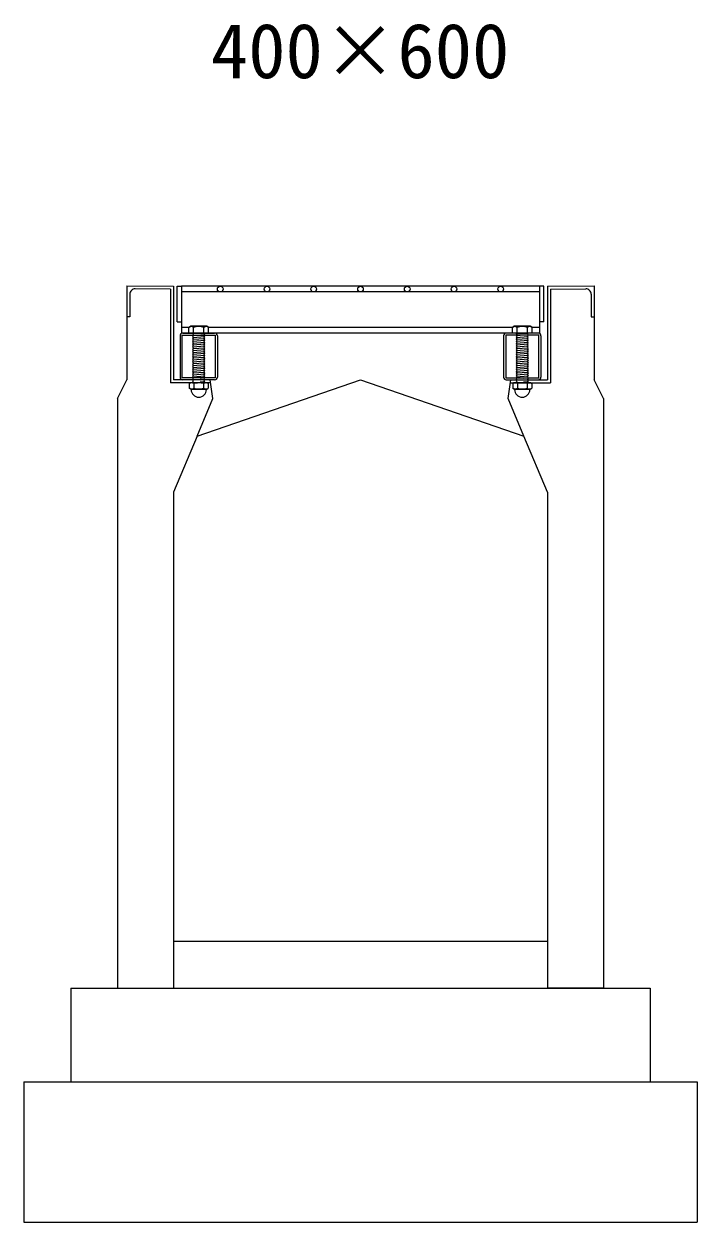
# Model space of a CAD drawing. Units: millimetres, scale not verified. Extents: x -16800 to 16800, y -5940 to 5940.
# Drawn here: x -12435 to -11715, y -2740 to -1459 of the extents above; entities that cross this region are included whole.
import ezdxf
from ezdxf.enums import TextEntityAlignment as Align

# ---------------------------------------------------------------- set-up
doc = ezdxf.new("R2010")
doc.units = ezdxf.units.MM
doc.header["$LTSCALE"] = 20
doc.linetypes.add('DOTTED', pattern=[1.75, 0.25, -1.5])
for name, color, linetype, lineweight in [('0-2_HATCH', 6, 'Continuous', 25), ('0-5_OUTLINE', 3, 'Continuous', 25), ('0-6_TXT', 7, 'Continuous', 25), ('0-A__0-5_D-BMK', 6, 'Continuous', 25)]:
    doc.layers.add(name, color=color, linetype=linetype, lineweight=lineweight)
doc.styles.add('ＭＳ ゴシック', font='')
doc.styles.get('ＭＳ ゴシック').set_extended_font_data('MS Gothic')

msp = doc.modelspace()

# ---------------------------------------------------------------- linework, layer by layer
at = {"layer": '0-2_HATCH'}
for p, q in [((-12274.98, -1739.64), (-12274.98, -1839.64)), ((-11875.02, -1739.64), (-11875.02, -1839.64)), ((-12321.8, -1748.23), (-12321.8, -1772.18)), ((-12278.18, -1742.81), (-12315.94, -1742.43)), ((-12278.18, -1742.81), (-12278.18, -1842.84)), ((-11871.82, -1742.81), (-11834.06, -1742.43)), ((-11871.82, -1742.81), (-11871.82, -1842.84)), ((-11828.2, -1748.23), (-11828.2, -1772.18)), ((-12321.8, -1772.18), (-12325, -1772.15)), ((-11828.2, -1772.18), (-11825, -1772.15)), ((-12235.5, -1842.84), (-12278.18, -1842.84)), ((-12235.98, -1839.64), (-12274.98, -1839.64)), ((-12232.98, -1859.64), (-12235.98, -1839.64)), ((-11917.02, -1859.64), (-11914.02, -1839.64)), ((-11914.5, -1842.84), (-11871.82, -1842.84)), ((-11914.02, -1839.64), (-11875.02, -1839.64)), ((-12249.79, -1899.64), (-12232.98, -1859.64)), ((-11900.21, -1899.64), (-11917.02, -1859.64))]:
    msp.add_line(p, q, dxfattribs=at)
for centre, start, end in [((-12316, -1748.23), 89.42706, 180), ((-11834, -1748.23), 0, 90.57294)]:
    msp.add_arc(centre, 5.8, start, end, dxfattribs=at)
at = {"layer": '0-5_OUTLINE'}
for p, q in [((-12325, -1739.14), (-12274.98, -1739.64)), ((-12325, -1739.14), (-12325, -1839.64)), ((-11875.02, -1739.64), (-11825, -1739.14)), ((-11825, -1739.14), (-11825, -1839.64)), ((-12335, -1859.64), (-12325, -1839.64)), ((-11815, -1859.64), (-11825, -1839.64)), ((-12335, -1859.64), (-12335, -2489.64)), ((-11815, -1859.64), (-11815, -2489.64)), ((-12249.8, -1899.64), (-12275, -1959.64)), ((-11875, -1959.64), (-11900.21, -1899.64)), ((-12275, -1959.64), (-12275, -2489.64)), ((-11875, -1959.64), (-11875, -2489.64)), ((-12275, -2439.64), (-11875, -2439.64)), ((-12385, -2489.64), (-12385, -2589.64)), ((-12385, -2489.64), (-11765, -2489.64)), ((-12335, -2489.64), (-12275, -2489.64)), ((-11815, -2489.64), (-11875, -2489.64)), ((-11765, -2489.64), (-11765, -2589.64)), ((-12435, -2589.64), (-12435, -2739.64)), ((-12435, -2589.64), (-11715, -2589.64)), ((-11715, -2589.64), (-11715, -2739.64)), ((-12435, -2739.64), (-11715, -2739.64))]:
    msp.add_line(p, q, dxfattribs=at)
msp.add_lwpolyline([(-12249.8, -1899.64), (-12075, -1839.64), (-11900.21, -1899.64)], dxfattribs=at)
at = {"layer": '0-A__0-5_D-BMK'}
for p, q in [((-12266.52, -1739.64), (-12266.52, -1789.64)), ((-11883.52, -1739.64), (-12266.52, -1739.64)), ((-11879.02, -1777.64), (-11879.02, -1739.64)), ((-11883.52, -1745.64), (-12266.52, -1745.64)), ((-12271.02, -1777.64), (-12266.52, -1777.64)), ((-11879.02, -1777.64), (-11883.52, -1777.64)), ((-12258.5, -1783.64), (-12266.52, -1783.64)), ((-11883.52, -1789.64), (-12266.52, -1789.64)), ((-12265.02, -1789.64), (-12231.02, -1789.64)), ((-12256.5, -1782.14), (-12258.5, -1783.64)), ((-12258.5, -1789.64), (-12258.5, -1783.64)), ((-12237.5, -1789.64), (-12258.5, -1789.64)), ((-12258.18, -1783.37), (-12256.5, -1782.14)), ((-12239.5, -1782.14), (-12256.5, -1782.14)), ((-12254.5, -1789.64), (-12241.5, -1789.64)), ((-12254.5, -1790.64), (-12253.5, -1789.64)), ((-12253.5, -1791.64), (-12254.5, -1790.64)), ((-12241.5, -1791.64), (-12254.5, -1792.64)), ((-12254.5, -1792.64), (-12253.5, -1791.64)), ((-12253.5, -1789.64), (-12253.5, -1783.64)), ((-12242.5, -1789.64), (-12242.5, -1783.64)), ((-12242.5, -1790.64), (-12241.5, -1789.64)), ((-12241.5, -1791.64), (-12242.5, -1790.64)), ((-12237.83, -1783.37), (-12239.5, -1782.14)), ((-11912.5, -1783.64), (-12237.5, -1783.64)), ((-12237.5, -1789.64), (-12237.5, -1783.64)), ((-11885.02, -1789.64), (-11919.02, -1789.64)), ((-11910.5, -1782.14), (-11912.5, -1783.64)), ((-11912.5, -1789.64), (-11912.5, -1783.64)), ((-11891.5, -1789.64), (-11912.5, -1789.64)), ((-11912.18, -1783.37), (-11910.5, -1782.14)), ((-11893.5, -1782.14), (-11910.5, -1782.14)), ((-11908.5, -1789.64), (-11895.5, -1789.64)), ((-11908.5, -1790.64), (-11907.5, -1789.64)), ((-11907.5, -1791.64), (-11908.5, -1790.64)), ((-11895.5, -1791.64), (-11908.5, -1792.64)), ((-11908.5, -1792.64), (-11907.5, -1791.64)), ((-11907.5, -1789.64), (-11907.5, -1783.64)), ((-11896.5, -1789.64), (-11896.5, -1783.64)), ((-11896.5, -1790.64), (-11895.5, -1789.64)), ((-11895.5, -1791.64), (-11896.5, -1790.64)), ((-11891.83, -1783.37), (-11893.5, -1782.14)), ((-11883.52, -1783.64), (-11891.5, -1783.64)), ((-11891.5, -1789.64), (-11891.5, -1783.64)), ((-12268.02, -1792.64), (-12268.02, -1836.64)), ((-12253.5, -1793.64), (-12254.5, -1792.64)), ((-12254.5, -1794.64), (-12253.5, -1793.64)), ((-12241.5, -1793.64), (-12254.5, -1794.64)), ((-12253.5, -1795.64), (-12254.5, -1794.64)), ((-12254.5, -1796.64), (-12253.5, -1795.64)), ((-12241.5, -1795.64), (-12254.5, -1796.64)), ((-12253.5, -1797.64), (-12254.5, -1796.64)), ((-12254.5, -1798.64), (-12253.5, -1797.64)), ((-12241.5, -1797.64), (-12254.5, -1798.64)), ((-12253.5, -1799.64), (-12254.5, -1798.64)), ((-12254.5, -1800.64), (-12253.5, -1799.64)), ((-12241.5, -1799.64), (-12254.5, -1800.64)), ((-12253.5, -1801.64), (-12254.5, -1800.64)), ((-12241.5, -1801.64), (-12254.5, -1802.64)), ((-12254.5, -1802.64), (-12253.5, -1801.64)), ((-12241.5, -1803.64), (-12254.5, -1804.64)), ((-12253.5, -1805.64), (-12254.5, -1804.64)), ((-12242.5, -1794.64), (-12241.5, -1793.64)), ((-12241.5, -1795.64), (-12242.5, -1794.64)), ((-12242.5, -1796.64), (-12241.5, -1795.64)), ((-12241.5, -1797.64), (-12242.5, -1796.64)), ((-12242.5, -1798.64), (-12241.5, -1797.64)), ((-12241.5, -1799.64), (-12242.5, -1798.64)), ((-12242.5, -1802.64), (-12241.5, -1801.64)), ((-12241.5, -1803.64), (-12242.5, -1802.64)), ((-12242.5, -1804.64), (-12241.5, -1803.64)), ((-12241.5, -1805.64), (-12242.5, -1804.64)), ((-12228.02, -1792.64), (-12228.02, -1836.64)), ((-11922.02, -1792.64), (-11922.02, -1836.64)), ((-11907.5, -1793.64), (-11908.5, -1792.64)), ((-11908.5, -1794.64), (-11907.5, -1793.64)), ((-11895.5, -1793.64), (-11908.5, -1794.64)), ((-11907.5, -1795.64), (-11908.5, -1794.64)), ((-11908.5, -1796.64), (-11907.5, -1795.64)), ((-11895.5, -1795.64), (-11908.5, -1796.64)), ((-11907.5, -1797.64), (-11908.5, -1796.64)), ((-11908.5, -1798.64), (-11907.5, -1797.64)), ((-11895.5, -1797.64), (-11908.5, -1798.64)), ((-11907.5, -1799.64), (-11908.5, -1798.64)), ((-11908.5, -1800.64), (-11907.5, -1799.64)), ((-11895.5, -1799.64), (-11908.5, -1800.64)), ((-11907.5, -1801.64), (-11908.5, -1800.64)), ((-11895.5, -1801.64), (-11908.5, -1802.64)), ((-11908.5, -1802.64), (-11907.5, -1801.64)), ((-11895.5, -1803.64), (-11908.5, -1804.64)), ((-11907.5, -1805.64), (-11908.5, -1804.64)), ((-11896.5, -1794.64), (-11895.5, -1793.64)), ((-11895.5, -1795.64), (-11896.5, -1794.64)), ((-11896.5, -1796.64), (-11895.5, -1795.64)), ((-11895.5, -1797.64), (-11896.5, -1796.64)), ((-11896.5, -1798.64), (-11895.5, -1797.64)), ((-11895.5, -1799.64), (-11896.5, -1798.64)), ((-11896.5, -1802.64), (-11895.5, -1801.64)), ((-11895.5, -1803.64), (-11896.5, -1802.64)), ((-11896.5, -1804.64), (-11895.5, -1803.64)), ((-11895.5, -1805.64), (-11896.5, -1804.64)), ((-11882.02, -1792.64), (-11882.02, -1836.64)), ((-12241.5, -1805.64), (-12254.5, -1806.64)), ((-12254.5, -1806.64), (-12253.5, -1805.64)), ((-12253.5, -1807.64), (-12254.5, -1806.64)), ((-12241.5, -1807.64), (-12254.5, -1808.64)), ((-12254.5, -1808.64), (-12253.5, -1807.64)), ((-12253.5, -1809.64), (-12254.5, -1808.64)), ((-12241.5, -1809.64), (-12254.5, -1810.64)), ((-12254.5, -1810.64), (-12253.5, -1809.64)), ((-12253.5, -1811.64), (-12254.5, -1810.64)), ((-12241.5, -1811.64), (-12254.5, -1812.64)), ((-12254.5, -1812.64), (-12253.5, -1811.64)), ((-12253.5, -1813.64), (-12254.5, -1812.64)), ((-12241.5, -1813.64), (-12254.5, -1814.64)), ((-12254.5, -1814.64), (-12253.5, -1813.64)), ((-12253.5, -1815.64), (-12254.5, -1814.64)), ((-12241.5, -1815.64), (-12254.5, -1816.64)), ((-12254.5, -1816.64), (-12253.5, -1815.64)), ((-12253.5, -1817.64), (-12254.5, -1816.64)), ((-12241.5, -1817.64), (-12254.5, -1818.64)), ((-12254.5, -1818.64), (-12253.5, -1817.64)), ((-12242.5, -1806.64), (-12241.5, -1805.64)), ((-12242.5, -1806.64), (-12241.5, -1807.64)), ((-12242.5, -1808.64), (-12241.5, -1807.64)), ((-12242.5, -1808.64), (-12241.5, -1809.64)), ((-12242.5, -1810.64), (-12241.5, -1809.64)), ((-12242.5, -1810.64), (-12241.5, -1811.64)), ((-12242.5, -1812.64), (-12241.5, -1811.64)), ((-12242.5, -1812.64), (-12241.5, -1813.64)), ((-12242.5, -1814.64), (-12241.5, -1813.64)), ((-12242.5, -1814.64), (-12241.5, -1815.64)), ((-12242.5, -1816.64), (-12241.5, -1815.64)), ((-12242.5, -1816.64), (-12241.5, -1817.64)), ((-12242.5, -1818.64), (-12241.5, -1817.64)), ((-11895.5, -1805.64), (-11908.5, -1806.64)), ((-11908.5, -1806.64), (-11907.5, -1805.64)), ((-11907.5, -1807.64), (-11908.5, -1806.64)), ((-11895.5, -1807.64), (-11908.5, -1808.64)), ((-11908.5, -1808.64), (-11907.5, -1807.64)), ((-11907.5, -1809.64), (-11908.5, -1808.64)), ((-11895.5, -1809.64), (-11908.5, -1810.64)), ((-11908.5, -1810.64), (-11907.5, -1809.64)), ((-11907.5, -1811.64), (-11908.5, -1810.64)), ((-11895.5, -1811.64), (-11908.5, -1812.64)), ((-11908.5, -1812.64), (-11907.5, -1811.64)), ((-11907.5, -1813.64), (-11908.5, -1812.64)), ((-11895.5, -1813.64), (-11908.5, -1814.64)), ((-11908.5, -1814.64), (-11907.5, -1813.64)), ((-11907.5, -1815.64), (-11908.5, -1814.64)), ((-11895.5, -1815.64), (-11908.5, -1816.64)), ((-11908.5, -1816.64), (-11907.5, -1815.64)), ((-11907.5, -1817.64), (-11908.5, -1816.64)), ((-11895.5, -1817.64), (-11908.5, -1818.64)), ((-11908.5, -1818.64), (-11907.5, -1817.64)), ((-11896.5, -1806.64), (-11895.5, -1805.64)), ((-11896.5, -1806.64), (-11895.5, -1807.64)), ((-11896.5, -1808.64), (-11895.5, -1807.64)), ((-11896.5, -1808.64), (-11895.5, -1809.64)), ((-11896.5, -1810.64), (-11895.5, -1809.64)), ((-11896.5, -1810.64), (-11895.5, -1811.64)), ((-11896.5, -1812.64), (-11895.5, -1811.64)), ((-11896.5, -1812.64), (-11895.5, -1813.64)), ((-11896.5, -1814.64), (-11895.5, -1813.64)), ((-11896.5, -1814.64), (-11895.5, -1815.64)), ((-11896.5, -1816.64), (-11895.5, -1815.64)), ((-11896.5, -1816.64), (-11895.5, -1817.64)), ((-11896.5, -1818.64), (-11895.5, -1817.64)), ((-12253.5, -1819.64), (-12254.5, -1818.64)), ((-12241.5, -1819.64), (-12254.5, -1820.64)), ((-12254.5, -1820.64), (-12253.5, -1819.64)), ((-12253.5, -1821.64), (-12254.5, -1820.64)), ((-12241.5, -1821.64), (-12254.5, -1822.64)), ((-12254.5, -1822.64), (-12253.5, -1821.64)), ((-12253.5, -1823.64), (-12254.5, -1822.64)), ((-12241.5, -1823.64), (-12254.5, -1824.64)), ((-12254.5, -1824.64), (-12253.5, -1823.64)), ((-12253.5, -1825.64), (-12254.5, -1824.64)), ((-12241.5, -1825.64), (-12254.5, -1826.64)), ((-12254.5, -1826.64), (-12253.5, -1825.64)), ((-12253.5, -1827.64), (-12254.5, -1826.64)), ((-12241.5, -1827.64), (-12254.5, -1828.64)), ((-12254.5, -1828.64), (-12253.5, -1827.64)), ((-12253.5, -1829.64), (-12254.5, -1828.64)), ((-12241.5, -1829.64), (-12254.5, -1830.64)), ((-12254.5, -1830.64), (-12253.5, -1829.64)), ((-12253.5, -1831.64), (-12254.5, -1830.64)), ((-12242.5, -1818.64), (-12241.5, -1819.64)), ((-12242.5, -1820.64), (-12241.5, -1819.64)), ((-12242.5, -1820.64), (-12241.5, -1821.64)), ((-12242.5, -1822.64), (-12241.5, -1821.64)), ((-12242.5, -1822.64), (-12241.5, -1823.64)), ((-12242.5, -1824.64), (-12241.5, -1823.64)), ((-12242.5, -1824.64), (-12241.5, -1825.64)), ((-12242.5, -1826.64), (-12241.5, -1825.64)), ((-12242.5, -1826.64), (-12241.5, -1827.64)), ((-12242.5, -1828.64), (-12241.5, -1827.64)), ((-12242.5, -1828.64), (-12241.5, -1829.64)), ((-12242.5, -1830.64), (-12241.5, -1829.64)), ((-12242.5, -1830.64), (-12241.5, -1831.64)), ((-11907.5, -1819.64), (-11908.5, -1818.64)), ((-11895.5, -1819.64), (-11908.5, -1820.64)), ((-11908.5, -1820.64), (-11907.5, -1819.64)), ((-11907.5, -1821.64), (-11908.5, -1820.64)), ((-11895.5, -1821.64), (-11908.5, -1822.64)), ((-11908.5, -1822.64), (-11907.5, -1821.64)), ((-11907.5, -1823.64), (-11908.5, -1822.64)), ((-11895.5, -1823.64), (-11908.5, -1824.64)), ((-11908.5, -1824.64), (-11907.5, -1823.64)), ((-11907.5, -1825.64), (-11908.5, -1824.64)), ((-11895.5, -1825.64), (-11908.5, -1826.64)), ((-11908.5, -1826.64), (-11907.5, -1825.64)), ((-11907.5, -1827.64), (-11908.5, -1826.64)), ((-11895.5, -1827.64), (-11908.5, -1828.64)), ((-11908.5, -1828.64), (-11907.5, -1827.64)), ((-11907.5, -1829.64), (-11908.5, -1828.64)), ((-11895.5, -1829.64), (-11908.5, -1830.64)), ((-11908.5, -1830.64), (-11907.5, -1829.64)), ((-11907.5, -1831.64), (-11908.5, -1830.64)), ((-11896.5, -1818.64), (-11895.5, -1819.64)), ((-11896.5, -1820.64), (-11895.5, -1819.64)), ((-11896.5, -1820.64), (-11895.5, -1821.64)), ((-11896.5, -1822.64), (-11895.5, -1821.64)), ((-11896.5, -1822.64), (-11895.5, -1823.64)), ((-11896.5, -1824.64), (-11895.5, -1823.64)), ((-11896.5, -1824.64), (-11895.5, -1825.64)), ((-11896.5, -1826.64), (-11895.5, -1825.64)), ((-11896.5, -1826.64), (-11895.5, -1827.64)), ((-11896.5, -1828.64), (-11895.5, -1827.64)), ((-11896.5, -1828.64), (-11895.5, -1829.64)), ((-11896.5, -1830.64), (-11895.5, -1829.64)), ((-11896.5, -1830.64), (-11895.5, -1831.64)), ((-12231.02, -1839.64), (-12265.02, -1839.64)), ((-12257.34, -1842.84), (-12258.21, -1843.49)), ((-12258.21, -1843.49), (-12258.21, -1848.68)), ((-12238.66, -1842.84), (-12257.34, -1842.84)), ((-12241.5, -1831.64), (-12254.5, -1832.64)), ((-12254.5, -1832.64), (-12253.5, -1831.64)), ((-12253.5, -1833.64), (-12254.5, -1832.64)), ((-12254.5, -1834.64), (-12253.5, -1833.64)), ((-12241.5, -1833.65), (-12254.5, -1834.65)), ((-12253.5, -1835.64), (-12254.5, -1834.65)), ((-12241.49, -1835.65), (-12254.49, -1836.65)), ((-12254.49, -1836.65), (-12253.49, -1835.65)), ((-12253.49, -1837.65), (-12254.49, -1836.65)), ((-12254.49, -1838.65), (-12253.49, -1837.65)), ((-12253.49, -1839.65), (-12254.49, -1838.65)), ((-12254.49, -1840.65), (-12253.49, -1839.65)), ((-12253.49, -1841.65), (-12254.49, -1840.65)), ((-12254.49, -1842.65), (-12253.49, -1841.65)), ((-12254.3, -1842.84), (-12254.49, -1842.65)), ((-12253.1, -1843.49), (-12253.1, -1848.68)), ((-12242.9, -1843.49), (-12242.9, -1848.68)), ((-12242.5, -1832.64), (-12241.5, -1831.64)), ((-12242.5, -1832.64), (-12241.5, -1833.65)), ((-12242.5, -1834.65), (-12241.5, -1833.65)), ((-12242.5, -1834.65), (-12241.49, -1835.65)), ((-12242.49, -1836.65), (-12241.49, -1835.65)), ((-12242.49, -1836.65), (-12241.49, -1837.65)), ((-12242.49, -1838.65), (-12241.49, -1837.65)), ((-12242.49, -1838.65), (-12241.49, -1839.65)), ((-12242.49, -1840.65), (-12241.49, -1839.65)), ((-12242.49, -1840.65), (-12241.49, -1841.65)), ((-12242.49, -1842.65), (-12241.49, -1841.65)), ((-12242.49, -1842.65), (-12242.3, -1842.84)), ((-12238.66, -1842.84), (-12237.79, -1843.49)), ((-12237.79, -1843.49), (-12237.79, -1848.68)), ((-11919.02, -1839.64), (-11885.02, -1839.64)), ((-11911.34, -1842.84), (-11912.21, -1843.49)), ((-11912.21, -1843.49), (-11912.21, -1848.68)), ((-11892.66, -1842.84), (-11911.34, -1842.84)), ((-11895.5, -1831.64), (-11908.5, -1832.64)), ((-11908.5, -1832.64), (-11907.5, -1831.64)), ((-11907.5, -1833.64), (-11908.5, -1832.64)), ((-11895.5, -1833.64), (-11908.5, -1834.65)), ((-11908.5, -1834.64), (-11907.5, -1833.64)), ((-11907.5, -1835.64), (-11908.5, -1834.65)), ((-11895.49, -1835.65), (-11908.49, -1836.65)), ((-11908.49, -1836.65), (-11907.49, -1835.65)), ((-11907.49, -1837.65), (-11908.49, -1836.65)), ((-11908.49, -1838.65), (-11907.49, -1837.65)), ((-11907.49, -1839.65), (-11908.49, -1838.65)), ((-11908.49, -1840.65), (-11907.49, -1839.65)), ((-11907.49, -1841.65), (-11908.49, -1840.65)), ((-11908.49, -1842.65), (-11907.49, -1841.65)), ((-11908.3, -1842.84), (-11908.49, -1842.65)), ((-11907.1, -1843.49), (-11907.1, -1848.68)), ((-11896.9, -1843.49), (-11896.9, -1848.68)), ((-11896.5, -1832.64), (-11895.5, -1831.64)), ((-11896.5, -1832.64), (-11895.5, -1833.65)), ((-11896.5, -1834.65), (-11895.5, -1833.65)), ((-11896.5, -1834.65), (-11895.49, -1835.65)), ((-11896.49, -1836.65), (-11895.49, -1835.65)), ((-11896.49, -1836.65), (-11895.49, -1837.65)), ((-11896.49, -1838.65), (-11895.49, -1837.65)), ((-11896.49, -1838.65), (-11895.49, -1839.65)), ((-11896.49, -1840.65), (-11895.49, -1839.65)), ((-11896.49, -1840.65), (-11895.49, -1841.65)), ((-11896.49, -1842.65), (-11895.49, -1841.65)), ((-11896.49, -1842.65), (-11896.3, -1842.84)), ((-11892.66, -1842.84), (-11891.79, -1843.49)), ((-11891.79, -1843.49), (-11891.79, -1848.68)), ((-12256.51, -1849.65), (-12258.21, -1848.68)), ((-12256.51, -1849.97), (-12256.51, -1849.65)), ((-12239.49, -1849.65), (-12256.51, -1849.65)), ((-12239.49, -1849.97), (-12256.51, -1849.97)), ((-12239.49, -1849.65), (-12237.79, -1848.68)), ((-12239.49, -1849.97), (-12239.49, -1849.65)), ((-11910.51, -1849.65), (-11912.21, -1848.68)), ((-11910.51, -1849.97), (-11910.51, -1849.65)), ((-11893.49, -1849.65), (-11910.51, -1849.65)), ((-11893.49, -1849.97), (-11910.51, -1849.97)), ((-11893.49, -1849.65), (-11891.79, -1848.68)), ((-11893.49, -1849.97), (-11893.49, -1849.65))]:
    msp.add_line(p, q, dxfattribs=at)
at = {"layer": '0-A__0-5_D-BMK', "linetype": 'DOTTED'}
for p, q in [((-12241.5, -1789.64), (-12254.5, -1790.64)), ((-11895.5, -1789.64), (-11908.5, -1790.64)), ((-12241.49, -1837.65), (-12254.49, -1838.65)), ((-12241.49, -1839.65), (-12254.49, -1840.65)), ((-12241.49, -1841.65), (-12254.49, -1842.65)), ((-12254.3, -1842.84), (-12242.3, -1842.84)), ((-11895.49, -1837.65), (-11908.49, -1838.65)), ((-11895.49, -1839.65), (-11908.49, -1840.65)), ((-11895.49, -1841.65), (-11908.49, -1842.65)), ((-11908.3, -1842.84), (-11896.3, -1842.84))]:
    msp.add_line(p, q, dxfattribs=at)
at = {"layer": '0-A__0-5_D-BMK'}
for points in [[(-12271.02, -1777.64), (-12271.02, -1739.64), (-12266.52, -1739.64)], [(-11879.02, -1739.64), (-11883.52, -1739.64), (-11883.52, -1789.64)], [(-12241.5, -1793.64), (-12242.5, -1792.64), (-12241.5, -1791.64)], [(-11895.5, -1793.64), (-11896.5, -1792.64), (-11895.5, -1791.64)], [(-12254.5, -1804.64), (-12253.5, -1803.64), (-12254.5, -1802.64)], [(-12241.5, -1801.64), (-12242.5, -1800.64), (-12241.5, -1799.64)], [(-11908.5, -1804.64), (-11907.5, -1803.64), (-11908.5, -1802.64)], [(-11895.5, -1801.64), (-11896.5, -1800.64), (-11895.5, -1799.64)]]:
    msp.add_lwpolyline(points, dxfattribs=at)
for points in [[(-12230.32, -1791.94), (-12230.32, -1837.34), (-12265.72, -1837.34), (-12265.72, -1791.94)], [(-11919.72, -1791.94), (-11919.72, -1837.34), (-11884.32, -1837.34), (-11884.32, -1791.94)]]:
    msp.add_lwpolyline(points, close=True, dxfattribs=at)
for centre in [(-12225.02, -1742.64), (-12175.02, -1742.64), (-12125.02, -1742.64), (-12075.02, -1742.64), (-12025.02, -1742.64), (-11975.02, -1742.64), (-11925.02, -1742.64)]:
    msp.add_circle(centre, 3, dxfattribs=at)
for centre, radius, start, end in [((-12265.02, -1792.64), 3, 90, 180), ((-12256, -1786.27), 3.62, 46.39563, 133.60437), ((-12248, -1798.27), 15.62, 69.39075, 110.60925), ((-12240, -1786.27), 3.62, 46.39563, 133.60437), ((-12231.02, -1792.64), 3, 0, 90), ((-11919.02, -1792.64), 3, 90, 180), ((-11910, -1786.27), 3.62, 46.39563, 133.60437), ((-11902, -1798.27), 15.62, 69.39075, 110.60925), ((-11894, -1786.27), 3.62, 46.39563, 133.60437), ((-11885.02, -1792.64), 3, 0, 90), ((-12265.02, -1836.64), 3, 180, 270), ((-12255.65, -1848.19), 5.35, 61.49832, 118.50684), ((-12248, -1863.26), 20.42, 75.52621, 104.47362), ((-12240.35, -1848.19), 5.35, 61.49231, 118.50169), ((-12231.02, -1836.64), 3, 270, 0), ((-11919.02, -1836.64), 3, 180, 270), ((-11909.65, -1848.19), 5.35, 61.49832, 118.50684), ((-11902, -1863.26), 20.42, 75.52621, 104.47362), ((-11894.35, -1848.19), 5.35, 61.49231, 118.50169), ((-11885.02, -1836.64), 3, 270, 0), ((-12255.65, -1843.98), 5.35, 241.49843, 298.50089), ((-12248, -1849.97), 8.19, 180, 359.99995), ((-12248, -1828.91), 20.42, 255.52638, 284.47374), ((-12240.35, -1843.98), 5.35, 241.49989, 298.5), ((-11909.65, -1843.98), 5.35, 241.49843, 298.50089), ((-11902, -1849.97), 8.19, 180, 359.99995), ((-11902, -1828.91), 20.42, 255.52638, 284.47374), ((-11894.35, -1843.98), 5.35, 241.49989, 298.5)]:
    msp.add_arc(centre, radius, start, end, dxfattribs=at)

# ---------------------------------------------------------------- texts
at = {"layer": '0-6_TXT', "style": 'ＭＳ ゴシック'}
msp.add_text('400×600', height=58.65, dxfattribs=at).set_placement((-12235, -1534.84), align=Align.BOTTOM_LEFT)

doc.saveas('drawing.dxf')
